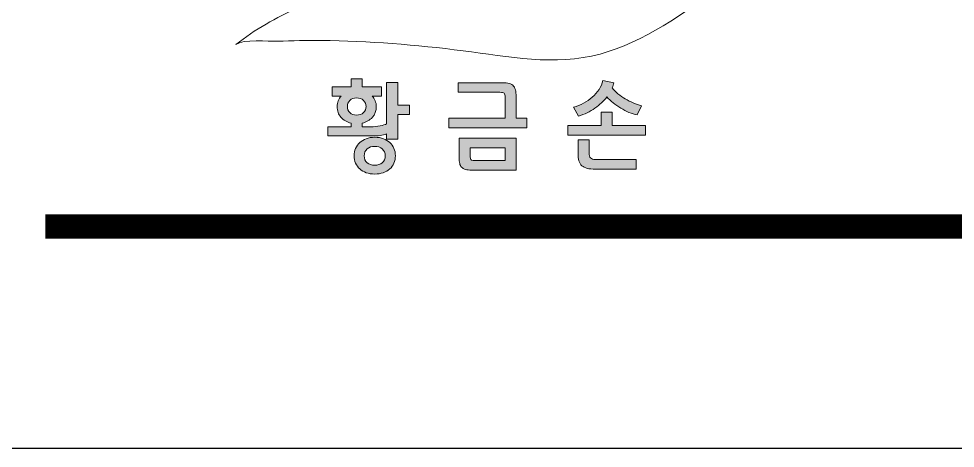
# Model space of a CAD drawing. Header units: millimetres. Extents: x 0 to 400063, y 963 to 238763.
# Drawn here: x 107539 to 108798, y 110534 to 111111 of the extents above; entities that cross this region are included whole.
import ezdxf

# ---------------------------------------------------------------- set-up
doc = ezdxf.new("R2010")
doc.units = ezdxf.units.MM
doc.header["$LTSCALE"] = 40
doc.layers.get('Defpoints').update_dxf_attribs({"color": 249})
doc.layers.add('DWG', color=7, linetype='Continuous')
doc.layers.add('로고', color=7, linetype='Continuous')

# ---------------------------------------------------------------- blocks, each defined once
blk = doc.blocks.new('block 7')
at = {"layer": '로고'}
h = blk.add_hatch(color=40, dxfattribs=at)
h.dxf.hatch_style = 2
edge = h.paths.add_edge_path()
edge.add_spline(control_points=[(39.989, -169.756), (39.989, -169.756), (39.989, -169.756), (39.989, -169.756), (39.093, -169.756), (39.093, -169.756), (39.212, -169.894), (39.308, -170.047), (39.38, -170.214), (39.451, -170.38), (39.487, -170.561), (39.487, -170.751), (39.487, -171.151), (39.365, -171.49), (39.119, -171.765), (38.874, -172.04), (38.555, -172.223), (38.16, -172.311), (38.16, -172.311), (38.16, -172.653), (38.16, -172.653), (38.16, -172.653), (38.967, -172.653), (38.967, -172.653), (39.29, -172.653), (39.585, -172.627), (39.85, -172.576), (40.116, -172.526), (40.318, -172.456), (40.456, -172.365), (40.456, -172.365), (40.456, -168.491), (40.456, -168.491), (40.456, -168.491), (41.505, -168.491), (41.505, -168.491), (41.505, -168.491), (41.505, -170.608), (41.505, -170.608), (41.505, -170.608), (42.617, -170.608), (42.617, -170.608), (42.617, -170.608), (42.617, -171.487), (42.617, -171.487), (42.617, -171.487), (41.505, -171.487), (41.505, -171.487), (41.505, -171.487), (41.505, -173.837), (41.505, -173.837), (41.505, -173.837), (40.456, -173.837), (40.456, -173.837), (40.456, -173.837), (40.456, -173.334), (40.456, -173.334), (40.276, -173.406), (40.07, -173.455), (39.837, -173.482), (39.604, -173.51), (39.326, -173.523), (39.003, -173.523), (39.003, -173.523), (34.922, -173.523), (34.922, -173.523), (34.922, -173.523), (34.922, -172.653), (34.922, -172.653), (34.922, -172.653), (37.111, -172.653), (37.111, -172.653), (37.111, -172.653), (37.111, -172.311), (37.111, -172.311), (36.914, -172.27), (36.734, -172.201), (36.572, -172.105), (36.411, -172.011), (36.272, -171.895), (36.156, -171.761), (36.039, -171.625), (35.949, -171.474), (35.887, -171.304), (35.824, -171.133), (35.792, -170.948), (35.792, -170.751), (35.792, -170.561), (35.827, -170.38), (35.896, -170.214), (35.964, -170.047), (36.058, -169.894), (36.178, -169.756), (36.178, -169.756), (35.317, -169.756), (35.317, -169.756), (35.317, -169.756), (35.317, -168.877), (35.317, -168.877), (35.317, -168.877), (37.129, -168.877), (37.129, -168.877), (37.129, -168.877), (37.129, -168.132), (37.129, -168.132), (37.129, -168.132), (38.169, -168.132), (38.169, -168.132), (38.169, -168.132), (38.169, -168.877), (38.169, -168.877), (38.169, -168.877), (39.989, -168.877), (39.989, -168.877), (39.989, -168.877), (39.989, -169.756), (39.989, -169.756)], knot_values=[0, 0, 0, 0, 0.0001, 0.0002, 1, 1, 1, 2, 2, 2, 3, 3, 3, 4, 4, 4, 5, 5, 5, 6, 6, 6, 7, 7, 7, 8, 8, 8, 9, 9, 9, 10, 10, 10, 11, 11, 11, 12, 12, 12, 13, 13, 13, 14, 14, 14, 15, 15, 15, 16, 16, 16, 17, 17, 17, 18, 18, 18, 19, 19, 19, 20, 20, 20, 21, 21, 21, 22, 22, 22, 23, 23, 23, 24, 24, 24, 25, 25, 25, 26, 26, 26, 27, 27, 27, 28, 28, 28, 29, 29, 29, 30, 30, 30, 31, 31, 31, 32, 32, 32, 33, 33, 33, 34, 34, 34, 35, 35, 35, 36, 36, 36, 37, 37, 37, 38, 38, 38, 38], degree=3, periodic=0)
edge = h.paths.add_edge_path()
edge.add_spline(control_points=[(37.631, -169.935), (37.631, -169.935), (37.631, -169.935), (37.362, -169.935), (37.149, -170.013), (36.994, -170.169), (36.838, -170.324), (36.761, -170.513), (36.761, -170.733), (36.761, -170.973), (36.838, -171.169), (36.994, -171.326), (37.149, -171.48), (37.362, -171.559), (37.631, -171.559), (37.9, -171.559), (38.115, -171.48), (38.277, -171.326), (38.438, -171.169), (38.519, -170.973), (38.519, -170.733), (38.519, -170.513), (38.438, -170.324), (38.277, -170.169), (38.115, -170.013), (37.9, -169.935), (37.631, -169.935)], knot_values=[0, 0, 0, 0, 0.0001, 0.0002, 1, 1, 1, 2, 2, 2, 3, 3, 3, 4, 4, 4, 5, 5, 5, 6, 6, 6, 7, 7, 7, 8, 8, 8, 8], degree=3, periodic=0)
edge = h.paths.add_edge_path()
edge.add_spline(control_points=[(37.931, -176.63), (37.931, -176.63), (37.931, -176.63), (37.761, -176.478), (37.628, -176.295), (37.532, -176.083), (37.437, -175.871), (37.389, -175.639), (37.389, -175.388), (37.389, -175.142), (37.437, -174.914), (37.532, -174.702), (37.628, -174.49), (37.761, -174.306), (37.931, -174.15), (38.101, -173.995), (38.306, -173.872), (38.546, -173.783), (38.785, -173.693), (39.051, -173.648), (39.344, -173.648), (39.649, -173.648), (39.921, -173.693), (40.16, -173.783), (40.399, -173.872), (40.602, -173.995), (40.769, -174.15), (40.937, -174.306), (41.065, -174.49), (41.155, -174.702), (41.245, -174.914), (41.289, -175.142), (41.289, -175.388), (41.289, -175.639), (41.243, -175.871), (41.151, -176.083), (41.058, -176.295), (40.927, -176.478), (40.756, -176.63), (40.586, -176.782), (40.381, -176.901), (40.142, -176.984), (39.903, -177.068), (39.637, -177.109), (39.344, -177.109), (39.051, -177.109), (38.785, -177.068), (38.546, -176.984), (38.306, -176.901), (38.101, -176.782), (37.931, -176.63)], knot_values=[0, 0, 0, 0, 0.0001, 0.0002, 1, 1, 1, 2, 2, 2, 3, 3, 3, 4, 4, 4, 5, 5, 5, 6, 6, 6, 7, 7, 7, 8, 8, 8, 9, 9, 9, 10, 10, 10, 11, 11, 11, 12, 12, 12, 13, 13, 13, 14, 14, 14, 15, 15, 15, 16, 16, 16, 16], degree=3, periodic=0)
edge = h.paths.add_edge_path()
edge.add_spline(control_points=[(39.344, -174.5), (39.344, -174.5), (39.344, -174.5), (39.057, -174.5), (38.819, -174.583), (38.631, -174.747), (38.442, -174.912), (38.348, -175.128), (38.348, -175.397), (38.348, -175.672), (38.441, -175.889), (38.626, -176.048), (38.812, -176.206), (39.051, -176.285), (39.344, -176.285), (39.631, -176.285), (39.867, -176.206), (40.052, -176.048), (40.237, -175.889), (40.33, -175.672), (40.33, -175.397), (40.33, -175.128), (40.237, -174.912), (40.052, -174.747), (39.867, -174.583), (39.631, -174.5), (39.344, -174.5)], knot_values=[0, 0, 0, 0, 0.0001, 0.0002, 1, 1, 1, 2, 2, 2, 3, 3, 3, 4, 4, 4, 5, 5, 5, 6, 6, 6, 7, 7, 7, 8, 8, 8, 8], degree=3, periodic=0)
h = blk.add_hatch(color=40, dxfattribs=at)
h.dxf.hatch_style = 2
edge = h.paths.add_edge_path()
edge.add_spline(control_points=[(46.321, -171.854), (46.321, -171.854), (46.321, -171.854), (46.321, -171.854), (51.63, -171.854), (51.63, -171.854), (51.63, -171.854), (51.63, -169.872), (51.63, -169.872), (51.63, -169.687), (51.6, -169.563), (51.54, -169.501), (51.48, -169.437), (51.349, -169.406), (51.146, -169.406), (51.146, -169.406), (47.2, -169.406), (47.2, -169.406), (47.2, -169.406), (47.2, -168.501), (47.2, -168.501), (47.2, -168.501), (51.146, -168.501), (51.146, -168.501), (51.445, -168.501), (51.691, -168.517), (51.886, -168.55), (52.08, -168.583), (52.235, -168.649), (52.352, -168.747), (52.468, -168.846), (52.55, -168.983), (52.598, -169.159), (52.646, -169.336), (52.67, -169.565), (52.67, -169.846), (52.67, -169.846), (52.67, -171.854), (52.67, -171.854), (52.67, -171.854), (53.666, -171.854), (53.666, -171.854), (53.666, -171.854), (53.666, -172.76), (53.666, -172.76), (53.666, -172.76), (46.321, -172.76), (46.321, -172.76), (46.321, -172.76), (46.321, -171.854), (46.321, -171.854)], knot_values=[0, 0, 0, 0, 0.0001, 0.0002, 1, 1, 1, 2, 2, 2, 3, 3, 3, 4, 4, 4, 5, 5, 5, 6, 6, 6, 7, 7, 7, 8, 8, 8, 9, 9, 9, 10, 10, 10, 11, 11, 11, 12, 12, 12, 13, 13, 13, 14, 14, 14, 15, 15, 15, 16, 16, 16, 16], degree=3, periodic=0)
edge = h.paths.add_edge_path()
edge.add_spline(control_points=[(47.298, -175.558), (47.298, -175.558), (47.298, -175.558), (47.298, -175.558), (47.298, -173.729), (47.298, -173.729), (47.298, -173.729), (52.67, -173.729), (52.67, -173.729), (52.67, -173.729), (52.67, -176.742), (52.67, -176.742), (52.67, -176.742), (48.473, -176.742), (48.473, -176.742), (48.24, -176.742), (48.047, -176.72), (47.895, -176.675), (47.743, -176.63), (47.621, -176.562), (47.531, -176.469), (47.442, -176.376), (47.381, -176.254), (47.348, -176.106), (47.315, -175.955), (47.298, -175.773), (47.298, -175.558)], knot_values=[0, 0, 0, 0, 0.0001, 0.0002, 1, 1, 1, 2, 2, 2, 3, 3, 3, 4, 4, 4, 5, 5, 5, 6, 6, 6, 7, 7, 7, 8, 8, 8, 8], degree=3, periodic=0)
edge = h.paths.add_edge_path()
edge.add_spline(control_points=[(48.348, -174.635), (48.348, -174.635), (48.348, -174.635), (48.348, -174.635), (48.348, -175.486), (48.348, -175.486), (48.348, -175.612), (48.362, -175.7), (48.393, -175.751), (48.422, -175.802), (48.494, -175.827), (48.608, -175.827), (48.608, -175.827), (51.63, -175.827), (51.63, -175.827), (51.63, -175.827), (51.63, -174.635), (51.63, -174.635), (51.63, -174.635), (48.348, -174.635), (48.348, -174.635)], knot_values=[0, 0, 0, 0, 0.0001, 0.0002, 1, 1, 1, 2, 2, 2, 3, 3, 3, 4, 4, 4, 5, 5, 5, 6, 6, 6, 6], degree=3, periodic=0)
h = blk.add_hatch(color=40, dxfattribs=at)
h.dxf.hatch_style = 2
h.paths.add_polyline_path([(60.679, -172.544), (60.679, -171.272), (61.728, -171.272), (61.728, -172.544), (64.876, -172.544), (64.876, -173.451), (57.531, -173.451), (57.531, -172.544)])
edge = h.paths.add_edge_path()
edge.add_spline(control_points=[(61.809, -168.743), (61.809, -168.743), (61.809, -168.743), (61.785, -168.82), (61.758, -168.901), (61.728, -168.985), (61.878, -169.182), (62.058, -169.369), (62.271, -169.545), (62.483, -169.721), (62.712, -169.882), (62.957, -170.025), (63.202, -170.169), (63.455, -170.296), (63.715, -170.406), (63.975, -170.517), (64.227, -170.605), (64.473, -170.671), (64.473, -170.671), (64.078, -171.541), (64.078, -171.541), (63.826, -171.493), (63.568, -171.412), (63.302, -171.299), (63.036, -171.185), (62.777, -171.053), (62.526, -170.9), (62.275, -170.747), (62.038, -170.581), (61.813, -170.402), (61.589, -170.222), (61.393, -170.037), (61.226, -169.846), (60.927, -170.234), (60.551, -170.589), (60.096, -170.908), (59.641, -171.228), (59.121, -171.475), (58.535, -171.648), (58.535, -171.648), (58.078, -170.823), (58.078, -170.823), (58.407, -170.728), (58.722, -170.597), (59.024, -170.433), (59.326, -170.269), (59.601, -170.079), (59.849, -169.864), (60.097, -169.648), (60.308, -169.408), (60.482, -169.141), (60.655, -168.876), (60.778, -168.594), (60.849, -168.295), (60.849, -168.295), (61.872, -168.501), (61.872, -168.501), (61.854, -168.584), (61.833, -168.665), (61.809, -168.743)], knot_values=[0, 0, 0, 0, 0.0001, 0.0002, 1, 1, 1, 2, 2, 2, 3, 3, 3, 4, 4, 4, 5, 5, 5, 6, 6, 6, 7, 7, 7, 8, 8, 8, 9, 9, 9, 10, 10, 10, 11, 11, 11, 12, 12, 12, 13, 13, 13, 14, 14, 14, 15, 15, 15, 16, 16, 16, 17, 17, 17, 18, 18, 18, 19, 19, 19, 19], degree=3, periodic=0)
edge = h.paths.add_edge_path()
edge.add_spline(control_points=[(59.374, -176.576), (59.374, -176.576), (59.374, -176.576), (59.168, -176.526), (59, -176.442), (58.872, -176.325), (58.743, -176.209), (58.651, -176.054), (58.594, -175.863), (58.537, -175.672), (58.509, -175.433), (58.509, -175.146), (58.509, -175.146), (58.509, -173.899), (58.509, -173.899), (58.509, -173.899), (59.549, -173.899), (59.549, -173.899), (59.549, -173.899), (59.549, -175.128), (59.549, -175.128), (59.549, -175.337), (59.594, -175.492), (59.684, -175.59), (59.773, -175.688), (59.922, -175.738), (60.132, -175.738), (60.132, -175.738), (63.979, -175.738), (63.979, -175.738), (63.979, -175.738), (63.979, -176.652), (63.979, -176.652), (63.979, -176.652), (60.132, -176.652), (60.132, -176.652), (59.833, -176.652), (59.58, -176.627), (59.374, -176.576)], knot_values=[0, 0, 0, 0, 0.0001, 0.0002, 1, 1, 1, 2, 2, 2, 3, 3, 3, 4, 4, 4, 5, 5, 5, 6, 6, 6, 7, 7, 7, 8, 8, 8, 9, 9, 9, 10, 10, 10, 11, 11, 11, 12, 12, 12, 12], degree=3, periodic=0)
at = {"layer": '로고', "lineweight": 0}
blk.add_lwpolyline([(60.679, -172.544), (60.679, -171.272), (61.728, -171.272), (61.728, -172.544), (64.876, -172.544), (64.876, -173.451), (57.531, -173.451), (57.531, -172.544), (60.679, -172.544)], dxfattribs=at)
for points, knots in [([(40.456, -173.334), (40.276, -173.406), (40.07, -173.455), (39.837, -173.482), (39.604, -173.51), (39.326, -173.523), (39.003, -173.523), (39.003, -173.523), (34.922, -173.523), (34.922, -173.523), (34.922, -173.523), (34.922, -172.653), (34.922, -172.653), (34.922, -172.653), (37.111, -172.653), (37.111, -172.653), (37.111, -172.653), (37.111, -172.311), (37.111, -172.311), (36.914, -172.27), (36.734, -172.201), (36.572, -172.105), (36.411, -172.011), (36.272, -171.895), (36.156, -171.761), (36.039, -171.625), (35.949, -171.474), (35.887, -171.304), (35.824, -171.133), (35.792, -170.948), (35.792, -170.751), (35.792, -170.561), (35.827, -170.38), (35.896, -170.214), (35.964, -170.047), (36.058, -169.894), (36.178, -169.756), (36.178, -169.756), (35.317, -169.756), (35.317, -169.756), (35.317, -169.756), (35.317, -168.877), (35.317, -168.877), (35.317, -168.877), (37.129, -168.877), (37.129, -168.877), (37.129, -168.877), (37.129, -168.132), (37.129, -168.132), (37.129, -168.132), (38.169, -168.132), (38.169, -168.132), (38.169, -168.132), (38.169, -168.877), (38.169, -168.877), (38.169, -168.877), (39.989, -168.877), (39.989, -168.877), (39.989, -168.877), (39.989, -169.756), (39.989, -169.756), (39.989, -169.756), (39.093, -169.756), (39.093, -169.756), (39.212, -169.894), (39.308, -170.047), (39.38, -170.214), (39.451, -170.38), (39.487, -170.561), (39.487, -170.751), (39.487, -171.151), (39.365, -171.49), (39.119, -171.765), (38.874, -172.04), (38.555, -172.223), (38.16, -172.311), (38.16, -172.311), (38.16, -172.653), (38.16, -172.653), (38.16, -172.653), (38.967, -172.653), (38.967, -172.653), (39.29, -172.653), (39.585, -172.627), (39.85, -172.576), (40.116, -172.526), (40.318, -172.456), (40.456, -172.365), (40.456, -172.365), (40.456, -168.491), (40.456, -168.491), (40.456, -168.491), (41.505, -168.491), (41.505, -168.491), (41.505, -168.491), (41.505, -170.608), (41.505, -170.608), (41.505, -170.608), (42.617, -170.608), (42.617, -170.608), (42.617, -170.608), (42.617, -171.487), (42.617, -171.487), (42.617, -171.487), (41.505, -171.487), (41.505, -171.487), (41.505, -171.487), (41.505, -173.837), (41.505, -173.837), (41.505, -173.837), (40.456, -173.837), (40.456, -173.837), (40.456, -173.837), (40.456, -173.334), (40.456, -173.334)], [0, 0, 0, 0, 1, 1, 1, 2, 2, 2, 3, 3, 3, 4, 4, 4, 5, 5, 5, 6, 6, 6, 7, 7, 7, 8, 8, 8, 9, 9, 9, 10, 10, 10, 11, 11, 11, 12, 12, 12, 13, 13, 13, 14, 14, 14, 15, 15, 15, 16, 16, 16, 17, 17, 17, 18, 18, 18, 19, 19, 19, 20, 20, 20, 21, 21, 21, 22, 22, 22, 23, 23, 23, 24, 24, 24, 25, 25, 25, 26, 26, 26, 27, 27, 27, 28, 28, 28, 29, 29, 29, 30, 30, 30, 31, 31, 31, 32, 32, 32, 33, 33, 33, 34, 34, 34, 35, 35, 35, 36, 36, 36, 37, 37, 37, 38, 38, 38, 38]), ([(51.63, -169.872), (51.63, -169.687), (51.6, -169.563), (51.54, -169.501), (51.48, -169.437), (51.349, -169.406), (51.146, -169.406), (51.146, -169.406), (47.2, -169.406), (47.2, -169.406), (47.2, -169.406), (47.2, -168.501), (47.2, -168.501), (47.2, -168.501), (51.146, -168.501), (51.146, -168.501), (51.445, -168.501), (51.691, -168.517), (51.886, -168.55), (52.08, -168.583), (52.235, -168.649), (52.352, -168.747), (52.468, -168.846), (52.55, -168.983), (52.598, -169.159), (52.646, -169.336), (52.67, -169.565), (52.67, -169.846), (52.67, -169.846), (52.67, -171.854), (52.67, -171.854), (52.67, -171.854), (53.666, -171.854), (53.666, -171.854), (53.666, -171.854), (53.666, -172.76), (53.666, -172.76), (53.666, -172.76), (46.321, -172.76), (46.321, -172.76), (46.321, -172.76), (46.321, -171.854), (46.321, -171.854), (46.321, -171.854), (51.63, -171.854), (51.63, -171.854), (51.63, -171.854), (51.63, -169.872), (51.63, -169.872)], [0, 0, 0, 0, 1, 1, 1, 2, 2, 2, 3, 3, 3, 4, 4, 4, 5, 5, 5, 6, 6, 6, 7, 7, 7, 8, 8, 8, 9, 9, 9, 10, 10, 10, 11, 11, 11, 12, 12, 12, 13, 13, 13, 14, 14, 14, 15, 15, 15, 16, 16, 16, 16]), ([(61.872, -168.501), (61.854, -168.584), (61.833, -168.665), (61.809, -168.743), (61.785, -168.82), (61.758, -168.901), (61.728, -168.985), (61.878, -169.182), (62.058, -169.369), (62.271, -169.545), (62.483, -169.721), (62.712, -169.882), (62.957, -170.025), (63.202, -170.169), (63.455, -170.296), (63.715, -170.406), (63.975, -170.517), (64.227, -170.605), (64.473, -170.671), (64.473, -170.671), (64.078, -171.541), (64.078, -171.541), (63.826, -171.493), (63.568, -171.412), (63.302, -171.299), (63.036, -171.185), (62.777, -171.053), (62.526, -170.9), (62.275, -170.747), (62.038, -170.581), (61.813, -170.402), (61.589, -170.222), (61.393, -170.037), (61.226, -169.846), (60.927, -170.234), (60.551, -170.589), (60.096, -170.908), (59.641, -171.228), (59.121, -171.475), (58.535, -171.648), (58.535, -171.648), (58.078, -170.823), (58.078, -170.823), (58.407, -170.728), (58.722, -170.597), (59.024, -170.433), (59.326, -170.269), (59.601, -170.079), (59.849, -169.864), (60.097, -169.648), (60.308, -169.408), (60.482, -169.141), (60.655, -168.876), (60.778, -168.594), (60.849, -168.295), (60.849, -168.295), (61.872, -168.501), (61.872, -168.501)], [0, 0, 0, 0, 1, 1, 1, 2, 2, 2, 3, 3, 3, 4, 4, 4, 5, 5, 5, 6, 6, 6, 7, 7, 7, 8, 8, 8, 9, 9, 9, 10, 10, 10, 11, 11, 11, 12, 12, 12, 13, 13, 13, 14, 14, 14, 15, 15, 15, 16, 16, 16, 17, 17, 17, 18, 18, 18, 19, 19, 19, 19]), ([(36.761, -170.733), (36.761, -170.973), (36.838, -171.169), (36.994, -171.326), (37.149, -171.48), (37.362, -171.559), (37.631, -171.559), (37.9, -171.559), (38.115, -171.48), (38.277, -171.326), (38.438, -171.169), (38.519, -170.973), (38.519, -170.733), (38.519, -170.513), (38.438, -170.324), (38.277, -170.169), (38.115, -170.013), (37.9, -169.935), (37.631, -169.935), (37.362, -169.935), (37.149, -170.013), (36.994, -170.169), (36.838, -170.324), (36.761, -170.513), (36.761, -170.733)], [0, 0, 0, 0, 1, 1, 1, 2, 2, 2, 3, 3, 3, 4, 4, 4, 5, 5, 5, 6, 6, 6, 7, 7, 7, 8, 8, 8, 8]), ([(37.389, -175.388), (37.389, -175.142), (37.437, -174.914), (37.532, -174.702), (37.628, -174.49), (37.761, -174.306), (37.931, -174.15), (38.101, -173.995), (38.306, -173.872), (38.546, -173.783), (38.785, -173.693), (39.051, -173.648), (39.344, -173.648), (39.649, -173.648), (39.921, -173.693), (40.16, -173.783), (40.399, -173.872), (40.602, -173.995), (40.769, -174.15), (40.937, -174.306), (41.065, -174.49), (41.155, -174.702), (41.245, -174.914), (41.289, -175.142), (41.289, -175.388), (41.289, -175.639), (41.243, -175.871), (41.151, -176.083), (41.058, -176.295), (40.927, -176.478), (40.756, -176.63), (40.586, -176.782), (40.381, -176.901), (40.142, -176.984), (39.903, -177.068), (39.637, -177.109), (39.344, -177.109), (39.051, -177.109), (38.785, -177.068), (38.546, -176.984), (38.306, -176.901), (38.101, -176.782), (37.931, -176.63), (37.761, -176.478), (37.628, -176.295), (37.532, -176.083), (37.437, -175.871), (37.389, -175.639), (37.389, -175.388)], [0, 0, 0, 0, 1, 1, 1, 2, 2, 2, 3, 3, 3, 4, 4, 4, 5, 5, 5, 6, 6, 6, 7, 7, 7, 8, 8, 8, 9, 9, 9, 10, 10, 10, 11, 11, 11, 12, 12, 12, 13, 13, 13, 14, 14, 14, 15, 15, 15, 16, 16, 16, 16]), ([(52.67, -173.729), (52.67, -173.729), (52.67, -176.742), (52.67, -176.742), (52.67, -176.742), (48.473, -176.742), (48.473, -176.742), (48.24, -176.742), (48.047, -176.72), (47.895, -176.675), (47.743, -176.63), (47.621, -176.562), (47.531, -176.469), (47.442, -176.376), (47.381, -176.254), (47.348, -176.106), (47.315, -175.955), (47.298, -175.773), (47.298, -175.558), (47.298, -175.558), (47.298, -173.729), (47.298, -173.729), (47.298, -173.729), (52.67, -173.729), (52.67, -173.729)], [0, 0, 0, 0, 1, 1, 1, 2, 2, 2, 3, 3, 3, 4, 4, 4, 5, 5, 5, 6, 6, 6, 7, 7, 7, 8, 8, 8, 8]), ([(59.549, -175.128), (59.549, -175.337), (59.594, -175.492), (59.684, -175.59), (59.773, -175.688), (59.922, -175.738), (60.132, -175.738), (60.132, -175.738), (63.979, -175.738), (63.979, -175.738), (63.979, -175.738), (63.979, -176.652), (63.979, -176.652), (63.979, -176.652), (60.132, -176.652), (60.132, -176.652), (59.833, -176.652), (59.58, -176.627), (59.374, -176.576), (59.168, -176.526), (59, -176.442), (58.872, -176.325), (58.743, -176.209), (58.651, -176.054), (58.594, -175.863), (58.537, -175.672), (58.509, -175.433), (58.509, -175.146), (58.509, -175.146), (58.509, -173.899), (58.509, -173.899), (58.509, -173.899), (59.549, -173.899), (59.549, -173.899), (59.549, -173.899), (59.549, -175.128), (59.549, -175.128)], [0, 0, 0, 0, 1, 1, 1, 2, 2, 2, 3, 3, 3, 4, 4, 4, 5, 5, 5, 6, 6, 6, 7, 7, 7, 8, 8, 8, 9, 9, 9, 10, 10, 10, 11, 11, 11, 12, 12, 12, 12]), ([(38.348, -175.397), (38.348, -175.672), (38.441, -175.889), (38.626, -176.048), (38.812, -176.206), (39.051, -176.285), (39.344, -176.285), (39.631, -176.285), (39.867, -176.206), (40.052, -176.048), (40.237, -175.889), (40.33, -175.672), (40.33, -175.397), (40.33, -175.128), (40.237, -174.912), (40.052, -174.747), (39.867, -174.583), (39.631, -174.5), (39.344, -174.5), (39.057, -174.5), (38.819, -174.583), (38.631, -174.747), (38.442, -174.912), (38.348, -175.128), (38.348, -175.397)], [0, 0, 0, 0, 1, 1, 1, 2, 2, 2, 3, 3, 3, 4, 4, 4, 5, 5, 5, 6, 6, 6, 7, 7, 7, 8, 8, 8, 8]), ([(48.348, -174.635), (48.348, -174.635), (48.348, -175.486), (48.348, -175.486), (48.348, -175.612), (48.362, -175.7), (48.393, -175.751), (48.422, -175.802), (48.494, -175.827), (48.608, -175.827), (48.608, -175.827), (51.63, -175.827), (51.63, -175.827), (51.63, -175.827), (51.63, -174.635), (51.63, -174.635), (51.63, -174.635), (48.348, -174.635), (48.348, -174.635)], [0, 0, 0, 0, 1, 1, 1, 2, 2, 2, 3, 3, 3, 4, 4, 4, 5, 5, 5, 6, 6, 6, 6])]:
    blk.add_open_spline(points, degree=3, knots=knots, dxfattribs=at)
blk = doc.blocks.new('block 6')
at = {"layer": '로고'}
blk.add_blockref('block 7', (0, 0), dxfattribs=at)

msp = doc.modelspace()

# ---------------------------------------------------------------- linework, layer by layer
at = {"layer": 'Defpoints', "color": 9}
msp.add_lwpolyline([(127446.6, 124894.5), (107088.3, 124894.5), (107088.3, 110534.2), (127446.6, 110534.2)], close=True, dxfattribs=at)
at = {"layer": 'DWG', "color": 2, "const_width": 32.4}
msp.add_lwpolyline([(126959.9, 110832.1), (107574.9, 110832.1)], dxfattribs=at)
at = {"layer": '로고', "lineweight": 0}
msp.add_open_spline([(108395.1, 111189.3), (108416.3, 111191.3), (108437.4, 111194.1), (108458.4, 111197.6), (108489.4, 111202.7), (108520.1, 111209.4), (108550.4, 111218.6), (108546.6, 111213), (108537, 111205), (108532.9, 111200.7), (108517.4, 111184.6), (108501, 111169.8), (108483.6, 111156.3), (108434.7, 111118.5), (108378.4, 111079.7), (108320.4, 111063.8), (108259.5, 111047.2), (108197.3, 111060.4), (108136.3, 111068.1), (108073.1, 111076.2), (108009.5, 111081.3), (107945.8, 111081.9), (107926.3, 111082.1), (107906.7, 111081.7), (107887.2, 111080.9), (107874.9, 111080.3), (107840.9, 111084.5), (107831, 111076.4), (107856.3, 111097.2), (107886, 111112.2), (107914.5, 111126.4), (107925.8, 111132), (107937.1, 111137.3), (107948.5, 111142.1)], degree=3, knots=[3.546479, 3.546479, 3.546479, 3.546479, 4, 4, 4, 5, 5, 5, 6, 6, 6, 7, 7, 7, 8, 8, 8, 9, 9, 9, 10, 10, 10, 11, 11, 11, 12, 12, 12, 13, 13, 13, 13.152029, 13.152029, 13.152029, 13.152029], dxfattribs=at)

# ---------------------------------------------------------------- block references
at = {"layer": '로고', "lineweight": 0, "xscale": 14.2535305606958, "yscale": 14.2535305606958, "zscale": 14.2535305606958}
msp.add_blockref('block 6', (107456.9, 113427), dxfattribs=at)

doc.saveas('drawing.dxf')
